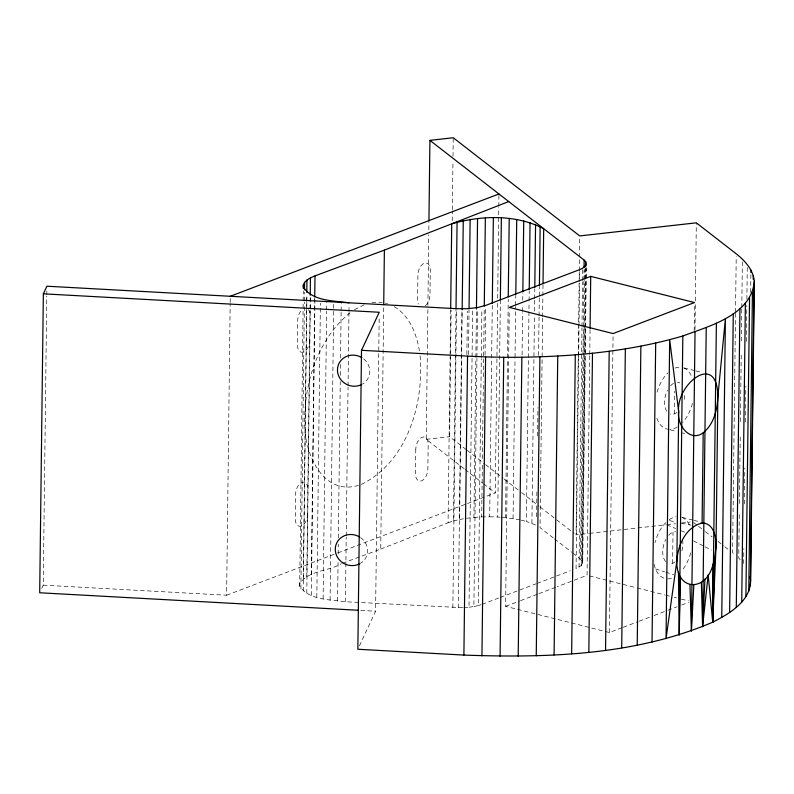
<?xml version="1.0" encoding="UTF-8"?>
<svg xmlns="http://www.w3.org/2000/svg" width="794" height="794" viewBox="0 0 794 794"><rect width="100%" height="100%" fill="white"/><g stroke="black" fill="none" stroke-linecap="round" stroke-linejoin="round"><path stroke-width="0.6" stroke-dasharray="3.97 2.98" d="M462.684 607.688L345.42 601.753C330.125 599.569 309.362 600.324 299.705 586.22L299.705 583.759C308.35 570.241 328.736 571.452 341.41 563.671M41.725 588.423L43.243 585.158L46.777 296.132M46.796 294.892L46.856 289.929M43.243 585.158L226.608 595.232L230.171 303.715M230.191 302.474L230.26 296.281M299.705 586.22L303.179 302.157M303.159 300.936L303.318 290.991M300.906 588.682L304.41 302.127M304.34 300.986L304.529 292.212M303.288 579.005L306.583 309.819M306.593 308.578L306.762 294.931M303.288 591.064L306.821 302.038M306.831 300.797L306.911 294.594M306.792 576.821L310.047 310.117M310.067 308.876L310.236 295.229M306.792 593.317L310.424 295.606M311.337 574.836L314.563 310.613M314.583 309.372L314.652 303.169M314.672 301.938L314.712 298.216M311.337 595.401L314.97 297.69M316.816 597.267L320.409 303.278M323.118 598.865L326.632 311.079M326.652 309.839L326.741 302.395M330.096 600.165L333.718 303.695M337.589 601.127L338.085 560.197M338.165 553.994L338.284 544.069M338.363 537.866L340.269 381.567M340.348 375.363L340.477 364.208M340.557 358.005L341.112 312.102M341.132 310.861L341.222 303.417M345.42 601.753L346.214 537.25M346.224 536.01L348.05 387.154M348.06 385.914L348.953 312.727M348.973 311.486L349.042 305.283M359.424 645.899L375.592 611.211L379.204 315.982M342.561 563.234L380.733 549.061L383.691 307.169M464.192 468.758L426.269 439.32L427.887 306.593M427.906 305.353L428.77 234.647M428.829 229.684L428.919 222.241M380.733 549.061L448.074 522.77L450.109 356.546M450.119 355.305L450.684 309.412M466.128 449.543L449.593 436.7L451.131 310.176M452.223 220.861L452.342 210.936M452.362 209.695L452.957 161.321M453.017 156.358L453.245 137.749M448.074 522.77L453.424 520.983L455.994 310.107M452.858 607.648L456.481 311.179M458.327 607.797L461.969 310.087M453.424 520.983L459.607 519.484L462.148 311.079M466.862 354.6L467.388 311.188M468.49 354.541L469.026 309.888M463.765 607.658L469.006 607.231L472.053 357.896M472.073 356.655L472.648 309.521M466.485 518.284L473.909 517.43L475.844 358.65M475.864 357.409L476.44 310.275M469.006 607.231L473.889 606.517L476.926 358.431M476.936 357.191L477.512 310.047M473.889 606.517L478.266 605.554L481.283 358.709M481.303 357.469L481.889 309.084M473.909 517.43L481.7 516.924L482.355 463.587M482.415 458.624L483.357 381.716M483.417 376.753L484.261 307.288M485.065 355.037L485.65 306.663M481.7 516.924L489.7 516.795L492.29 304.678M467.507 503.505L495.307 492.915L497.62 303.129M497.689 298.167L498.791 207.611M498.811 206.371L498.94 195.205M499.952 517.202L497.709 517.033L500.349 301.194M520.07 519.881L505.56 517.638L507.495 358.858M507.515 357.618L508.229 299.318M622.049 627.717L609.425 632.52L505.619 606.338L509.242 309.868M513.063 518.591L515.018 358.57M515.038 357.33L515.663 306.474M515.673 305.233L515.792 295.308M522.085 354.898L522.601 312.717M522.611 311.476L522.69 305.273M522.75 300.321L522.839 292.877M535.583 524.983L526.392 521.469L529.082 301.899M529.092 300.658L529.211 290.743M531.911 523.315L534.441 316.161M534.501 311.198L534.64 300.033M534.66 298.792L534.779 288.867M536.605 516.715L536.933 489.422M537.588 436.085L537.935 407.55M538.57 355.454L539.047 316.995M539.057 315.754L539.285 297.145M539.305 295.904L539.404 287.229M542.6 318.007L540.039 527.643L553.527 538.114M542.62 316.766L542.858 296.926M542.878 295.686L543.007 284.52M579.134 283.071L576.057 534.878L588.334 533.499M579.154 281.83L579.273 271.905M579.283 270.665L579.441 258.258M579.451 257.018L579.689 237.168M578.647 356.446L576.057 568.564L581.198 565.665L582.736 562.36L585.605 327.912M578.667 355.206L579.015 326.671M579.024 325.431L579.541 283.26M579.6 278.297L579.689 270.853M579.044 567.184L581.972 327.773M581.992 326.533L582.538 281.88M582.548 280.639L582.687 269.474M582.736 562.36L580.493 559.055L582.975 355.613M582.995 354.372L583.888 281.185M583.898 279.945L584.027 270.02M581.198 565.665L584.682 280.351M584.702 279.111L584.821 269.196M582.081 560.683L584.92 328.716M584.93 327.475L585.506 280.332M585.525 279.091L585.654 267.935M582.439 564.038L584.989 355.643M584.999 354.402L585.317 328.349M585.337 327.108L586.061 267.568M585.615 326.671L586.329 268.372M589.744 355.762L587.064 575.322L557.239 586.677M589.753 354.521L590.061 329.718M609.425 632.52L613.067 334.81M672.627 563.313L673.004 532.218M674.453 413.833L674.731 391.114M694.174 331.088L694.492 305.035M695.018 329.5L695.346 302.216M695.365 300.976L696.318 222.826M735.512 313.362L732.594 552.773L735.224 555.046M735.532 312.121L736.217 256.293M739.274 514.671L738.738 558.083L740.375 559.889M739.413 503.505L740.246 435.281M740.405 421.634L741.259 352.169M741.398 341.003L741.785 308.747M741.804 307.506L742.36 261.613M743.65 563.512L743.829 548.624M744.375 503.972L744.812 467.994M745.377 422.1L745.814 386.122M746.36 341.47L746.797 305.492M746.876 299.288L747.273 267.042M750.658 292.391L750.886 273.781M666.017 522.521L664.518 523.941A31.73 18.55 -75.8 0 0 654.971 542.699M350.094 312.697C317.481 339.465 303.566 383.959 304.767 425.088C304.618 453.622 322.989 496.081 358.402 485.392M354.402 309.71L364.248 304.777M226.608 595.232L336.636 553.329M337.797 552.892L466.346 503.942M482.018 604.373L499.218 597.822M500.359 597.386L535.92 583.848M537.062 583.411L570.32 570.747M505.619 606.338L519.385 601.098M520.527 600.661L537.736 594.111M538.878 593.674L556.088 587.113M623.191 627.28L638.108 621.603M639.249 621.166L653.015 615.926M654.167 615.489L666.781 610.685M667.933 610.249L677.103 606.755M681.699 605.008L688.577 602.378M361.32 484.419C407.332 461.86 424.274 403.461 420.066 355.504M478.266 605.554L481.075 604.671M459.607 519.484L464.192 518.681M371.89 302.713L382.152 302.504M426.269 439.32L449.593 436.7M589.555 533.36L665.66 524.804M666.891 524.675L675.486 523.703M681.619 523.018L690.214 522.045M489.7 516.795L497.709 517.033M360.774 610.397L375.592 611.211M501.074 517.291L505.56 517.638M669.461 520.656L675.436 521.906M681.411 523.157L690.969 525.171M385.219 303.06L387.561 303.695M684.12 367.969L694.621 370.609M695.792 370.907L700.457 372.078M682.294 517.45L692.795 520.09M693.966 520.378L700.963 522.144M521.122 520.139L526.392 521.469M589.446 575.928L635.984 587.669M637.175 587.967L664.618 594.885M665.809 595.192L669.392 596.096M674.166 597.296L676.557 597.902M681.321 599.103L688.487 600.909M669.243 429.584L665.68 428.681A31.73 18.55 -75.8 0 1 656.082 415.5M670.424 429.891L676.359 431.4M682.294 432.919L684.666 433.524M655.507 568.941L664.588 571.829M665.729 572.186L673.669 574.717M666.761 524.854L675.714 528.526M681.312 530.819L684.676 532.188M693.46 540.843L704.02 546.272M705.082 546.808L711.424 550.063M394.271 306.643C410.081 316.141 416.979 334.989 419.649 352.377M693.638 522.531L697.539 525.549M698.512 526.313L704.347 530.849M705.32 531.603L712.139 536.893M717.984 541.429L723.83 545.964M724.803 546.719L730.639 551.254M467.1 450.297L484.608 463.885M485.581 464.649L503.098 478.236M504.071 478.99L520.606 491.833M521.579 492.588L539.086 506.185M540.059 506.939L555.631 519.018M556.604 519.772L574.112 533.37M465.165 469.522L482.663 483.109M483.635 483.864L495.307 492.915M554.49 538.858L571.819 552.326M572.782 553.071L580.493 559.055M683.594 367.89A31.73 18.55 -75.8 0 1 692.13 377.587M692.487 403.342A31.73 18.55 -75.8 0 1 682.572 422.517M677.242 427.003A31.73 18.55 -75.8 0 1 670.335 429.365M657.075 392.196A31.73 18.55 -75.8 0 1 667.814 372.922M675.009 368.098A31.73 18.55 -75.8 0 1 680.855 367.245M684.686 395.472A16.337 9.548 -75.8 0 1 683.882 400.692M677.064 412.304A16.337 9.548 -75.8 0 1 670.225 414.002M666.801 411.232A16.337 9.548 -75.8 0 1 667.635 390.023M670.533 385.834A16.337 9.548 -75.8 0 1 674.811 382.748M677.431 382.281A16.337 9.548 -75.8 0 1 679.843 382.907M681.768 517.37A31.73 18.55 -75.8 0 1 690.304 527.057M690.661 552.822A31.73 18.55 -75.8 0 1 682.85 569.447M671.446 578.3A31.73 18.55 -75.8 0 1 667.536 578.856M663.853 578.151A31.73 18.55 -75.8 0 1 654.008 563.889M669.233 519.693A31.73 18.55 -75.8 0 1 676.141 516.785M682.602 540.029A16.337 9.548 -75.8 0 1 681.768 551.195M675.237 561.785A16.337 9.548 -75.8 0 1 670.037 563.77M665.561 561.487A16.337 9.548 -75.8 0 1 665.809 539.503M668.707 535.315A16.337 9.548 -75.8 0 1 675.605 531.752M363.632 358.888A16.337 15.404 25 0 1 362.461 384.107M425.286 305.879A10.024 5.866 -75.8 0 0 429.991 294.921L430.288 270.407A10.024 5.866 -75.8 0 0 424.214 263.221A10.024 5.866 -75.8 0 0 417.912 275.111L417.614 299.626A10.024 5.866 -75.8 0 0 418.378 304.082M309.789 340.1A10.024 5.866 -75.8 0 1 303.477 352A10.024 5.866 -75.8 0 1 297.403 344.814L297.71 320.3A10.024 5.866 -75.8 0 1 302.405 309.342M308.35 309.531A10.024 5.866 -75.8 0 1 310.087 315.585M307.655 514.135A10.024 5.866 -75.8 0 1 301.353 526.035A10.024 5.866 -75.8 0 1 295.279 518.849L295.576 494.334A10.024 5.866 -75.8 0 1 301.889 482.444A10.024 5.866 -75.8 0 1 307.953 489.62M360.585 537.617A16.337 15.404 25 0 1 360.268 563.472M415.788 449.146L415.48 473.661A10.024 5.866 -75.8 0 0 421.554 480.846A10.024 5.866 -75.8 0 0 427.857 468.956L428.164 444.442A10.024 5.866 -75.8 0 0 422.09 437.256A10.024 5.866 -75.8 0 0 415.788 449.146"/><path stroke-width="1.19" d="M508.736 201.557L384.385 250.11L314.99 275.885C310.523 277.781 305.184 279.885 303.358 284.808L303.358 287.269C313.015 301.373 333.778 300.618 349.072 302.802M358.302 610.258L39.7 592.771L43.352 293.82L379.244 312.26L361.508 350.303L357.856 649.254L463.894 655.08C547.463 658.028 634.743 655.516 712.724 622.178L712.982 564.504L714.63 558.45L716.029 546.262L717.855 396.792C717.548 350.343 675.644 384.832 678.681 411.709L676.855 561.179C676.151 591.351 706.273 592.264 712.982 564.504M303.318 288.53L303.358 284.808M304.469 289.82L304.559 282.376M306.792 292.45L306.941 280.054M310.236 295.229L310.444 277.87M314.732 296.976L314.99 275.885M383.72 304.688L384.385 250.11M428.939 221L429.921 140.369L453.245 137.749L579.709 235.927L696.318 222.826L736.246 253.822C744.891 260.68 753.238 269.702 754.3 281.205L750.648 580.156C750.707 601.395 729.339 613.693 712.724 622.178L708.159 574.886L702.581 626.694L701.37 582.29M450.694 308.171L451.726 223.819C481.273 215.333 515.901 214.201 543.692 228.692L543.027 283.279M456.014 308.866L457.076 222.032M462.168 309.839L463.259 220.534M463.894 655.08L467.547 356.129L361.508 350.303M469.046 308.648L470.137 219.333M476.45 309.035L477.561 218.479M484.28 306.047L485.352 217.973M481.938 655.864L485.591 356.913L467.547 356.129M492.3 303.437L493.352 217.844M500.359 299.953L501.361 218.082M500.081 656.251L503.733 357.3C563.929 357.508 624.809 352.903 682.83 336.001C709.25 325.987 751.561 315.238 754.3 281.205M508.259 296.837L509.212 218.687M515.812 294.068L516.715 219.64M518.214 656.231L521.866 357.28M522.849 291.636L523.722 220.93M529.231 289.502L530.045 222.518M534.789 287.627L535.563 224.365M539.424 285.989L540.148 226.439M536.248 655.814L539.9 356.863M554.093 654.99L557.745 356.04M571.65 653.78L575.303 354.829M584.056 267.538L584.146 260.104L429.921 140.369M585.674 266.695L585.734 261.732L584.146 260.104M590.071 328.478L590.716 276.372L694.522 302.554L613.077 333.569L509.272 307.387L590.716 276.372M588.83 652.172L592.483 353.221M605.544 650.187L609.197 351.236M621.702 647.825L625.354 348.874M637.225 645.105L640.877 346.154M652.033 642.048L655.685 343.097M678.443 572.236L679.178 634.952L682.83 336.001M689.956 584.811L691.385 630.962L695.038 332.011M703.196 432.819C689.807 442.705 676.627 424.592 678.681 411.709L669.689 339.703L666.037 638.654L676.855 561.179C677.6 545.706 685.728 526.958 702.095 523.048L703.196 432.819C713.806 424.274 717.3 409.813 717.855 396.792L725.408 318.493L721.756 617.444M706.233 327.743L702.581 626.694L704.953 579.104M702.095 523.048C713.647 522.799 716.307 537.32 716.029 546.262L712.724 622.178L716.377 323.227M729.626 612.502L733.279 313.551M736.296 607.39L739.948 308.439M741.725 602.13L745.377 303.179M745.903 596.741L749.556 297.79M750.896 272.541L750.926 270.059M748.782 591.272L752.434 292.321M753.218 279.339L753.268 275.617M750.37 585.724L754.022 286.773M679.178 634.952L680.488 576.881M712.724 622.178L714.63 558.45M691.385 630.962L693.837 585.168M43.352 293.82L46.896 286.207L456.51 308.697L467.418 308.707L477.541 307.566L485.67 305.422L579.709 269.613L582.697 268.233L586.091 265.087L585.734 261.732M230.26 296.281L498.96 193.964M485.591 356.913L503.733 357.3M750.032 576.801L750.648 580.156M361.558 384.594A16.337 15.404 25 0 1 341.122 379.998A16.337 15.404 25 0 1 341.37 360.01A16.337 15.404 25 0 1 361.885 357.667M359.364 563.958A16.337 15.404 25 0 1 338.939 559.363A16.337 15.404 25 0 1 339.177 539.384A16.337 15.404 25 0 1 359.692 537.032"/></g></svg>
